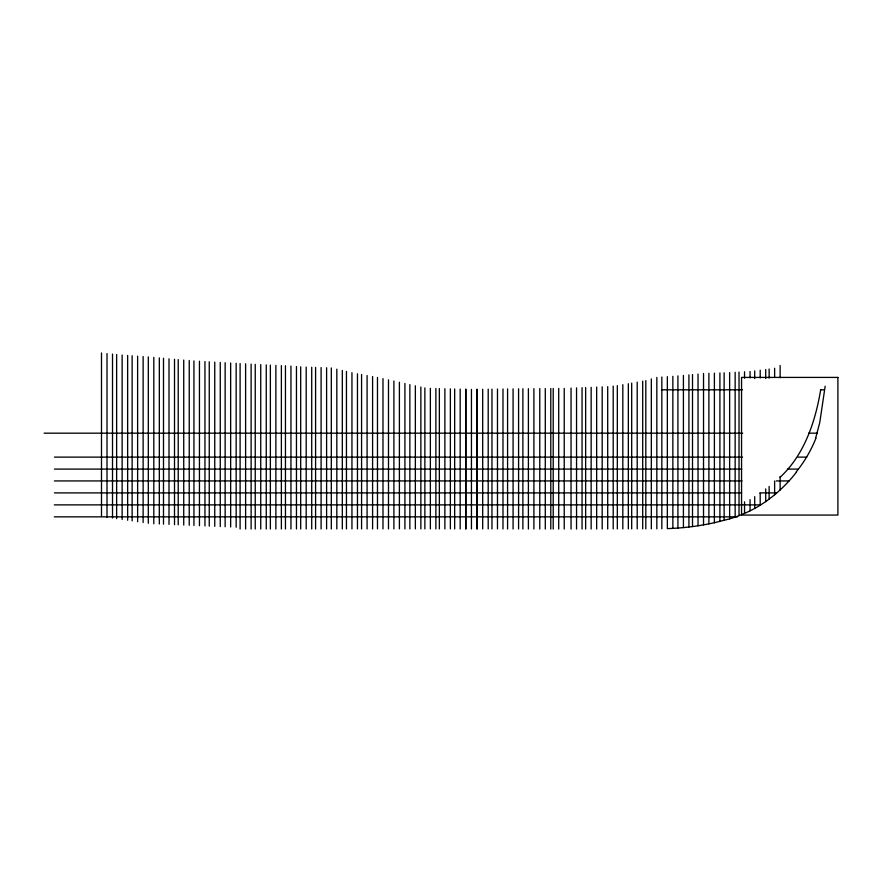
<?xml version="1.0" encoding="UTF-8"?>
<svg xmlns="http://www.w3.org/2000/svg" width="882" height="882" viewBox="0 0 882 882"><rect width="100%" height="100%" fill="white"/><g stroke="black" fill="none" stroke-linecap="round" stroke-linejoin="round"><path stroke-width="1.32" d="M667.343 376.68L667.343 528.605A256.53 256.53 0 0 0 698.026 525.782A273.001 273.001 0 0 0 710.308 523.566L714.387 522.728L714.387 373.119M820.69 389.811C815.277 421.894 804.472 454.539 780.129 477.272M825.155 386.206L819.753 422.643L815.685 437.99M796.49 472.079L792.323 477.272A98.993 98.993 0 0 1 789.611 480.337C777.042 494.24 761.839 506.003 744.54 513.379A141.418 141.418 0 0 1 729.646 518.87L714.387 522.728M661.842 389.811L742.435 389.811M820.525 389.811L824.273 389.811M44.1 433.172L742.644 433.172M808.618 433.172L817.25 433.172M54.419 457.119L742.545 457.119M797.956 457.119L806.787 457.119M54.419 469.092L741.773 469.092M787.483 469.092L798.254 469.092M54.419 480.933L742.06 480.933M776.226 480.933L789.037 480.933M54.419 492.906L741.641 492.906M759.733 492.906L776.237 492.906M54.287 504.879L759.722 504.879M54.287 516.852L737.561 516.852M774.628 494.692L774.628 481.01M744.54 513.379L744.54 501.858M780.129 365.501L780.129 377.75M780.129 476.467L780.129 490.017M774.628 368.257L774.628 377.364M769.126 369.018L769.126 378.069M769.126 486.423L769.126 499.135M765.708 369.47L765.708 378.488M765.708 488.926L765.708 501.637M760.196 370.197L760.196 377.882M760.196 493.435L760.196 505.254M754.694 370.936L754.694 378.554M754.694 496.676L754.694 508.429M750.042 371.498L750.042 377.827M750.042 499.664L750.042 510.832M744.54 371.774L744.54 378.213M739.028 372.072L739.028 515.628M735.147 372.281L735.147 517.061M729.635 372.579L729.635 518.87M724.133 372.81L724.133 520.424M719.899 372.943L719.899 521.483M708.885 373.284L708.885 523.853M703.527 373.472L703.527 524.856M698.026 374.056L698.026 525.771M692.513 374.552L692.513 526.554M688.919 374.872L688.919 527.006M683.418 375.379L683.418 527.59M677.916 375.875L677.916 528.053M672.856 376.327L672.856 528.373M661.842 377.044L661.842 528.748M656.836 377.408L656.836 528.825M651.335 378.929L651.335 528.847M645.822 380.605L645.822 528.858M642.702 381.156L642.702 528.858M637.201 382.138L637.201 528.869M631.688 383.108L631.688 528.891M628.337 383.714L628.337 528.902M622.824 384.684L622.824 528.913M617.323 385.588L617.323 528.935M613.199 386.118L613.199 528.946M607.698 386.625L607.698 528.968M602.186 386.845L602.186 528.991M596.662 387.077L596.662 529.002M591.149 387.297L591.149 529.013M585.648 387.507L585.648 529.024M582.054 387.65L582.054 529.024M576.552 387.871L576.552 529.035M571.04 388.091L571.04 529.035M564.226 388.356L564.226 529.035M558.714 388.4L558.714 529.035M553.212 388.455L553.212 529.035M550.787 388.477L550.787 529.035M545.285 388.521L545.285 529.035M539.773 388.576L539.773 529.024M533.897 388.631L533.897 529.013M528.395 388.686L528.395 529.013M522.883 388.742L522.883 529.002M518.583 388.775L518.583 528.991M513.081 388.841L513.081 528.991M507.58 388.907L507.58 528.98M502.983 388.973L502.983 528.968M497.481 389.039L497.481 528.957M491.969 389.116L491.969 528.946M488.198 389.16L488.198 528.946M482.697 389.238L482.697 528.935M477.195 389.304L477.195 528.924M476.942 389.304L476.942 528.924M471.44 389.381L471.44 528.924M465.928 389.249L465.928 528.913M465.674 389.249L465.674 528.913M460.172 389.105L460.172 528.913M454.671 388.962L454.671 528.902M450.371 388.841L450.371 528.902M444.87 388.697L444.87 528.902M439.357 388.554L439.357 528.891M435.884 388.466L435.884 528.891M430.372 388.323L430.372 528.891M424.87 387.915L424.87 528.891M420.868 387.033L420.868 528.891M415.356 385.798L415.356 528.891M409.854 384.574L409.854 528.891M404.915 383.483L404.915 528.902M399.403 382.248L399.403 528.902M393.901 381.024L393.901 528.902M388.488 379.822L388.488 528.902M382.986 378.599L382.986 528.913M377.474 377.441L377.474 528.913M372.59 376.504L372.59 528.913M367.088 375.5L367.088 528.924M361.576 374.497L361.576 528.924M357.464 373.759L357.464 528.935M351.951 372.7L351.951 528.935M346.45 371.41L346.45 528.935M342.326 370.451L342.326 528.946M336.825 369.161L336.825 528.946M331.312 367.948L331.312 528.957M326.605 367.739L326.605 528.957M321.103 367.562L321.103 528.957M315.591 367.375L315.591 528.968M311.71 367.254L311.71 528.968M306.197 367.077L306.197 528.968M300.696 366.824L300.696 528.98M296.462 366.515L296.462 528.98M290.95 366.107L290.95 528.98M285.448 365.754L285.448 528.98M281.38 365.589L281.38 528.98M275.879 365.391L275.879 528.991M270.366 365.115L270.366 528.991M266.254 364.894L266.254 528.991M260.741 364.608L260.741 528.991M255.24 364.332L255.24 528.991M251.116 364.112L251.116 528.991M245.615 363.814L245.615 528.991M240.102 363.538L240.102 528.991M236.155 363.285L236.155 527.216M230.654 362.998L230.654 526.984M225.142 362.7L225.142 526.763M220.257 362.436L220.257 526.565M214.756 362.127L214.756 526.345M209.255 361.807L209.255 526.124M204.955 361.565L204.955 525.948M199.453 361.245L199.453 525.727M193.941 360.914L193.941 525.496M189.233 360.506L189.233 525.297M183.732 360.043L183.732 525.055M178.219 359.569L178.219 524.812M174.515 359.261L174.515 524.658M169.002 358.787L169.002 524.415M163.501 358.279L163.501 524.184M159.322 357.872L159.322 523.996M153.81 357.342L153.81 523.754M148.308 356.879L148.308 523.291M143.127 356.515L143.127 522.53M137.625 356.13L137.625 521.714M132.124 355.733L132.124 520.898M127.647 355.424L127.647 520.237M122.135 355.027L122.135 519.432M116.633 354.487L116.633 518.616M112.51 354.09L112.51 518.01M107.009 353.55L107.009 517.194M101.496 352.965L101.496 515.893M815.993 438.111A130.547 130.547 0 0 1 796.237 471.881M837.9 377.419L741.553 377.419L741.553 515.066L837.9 515.066L837.9 377.419"/></g></svg>
